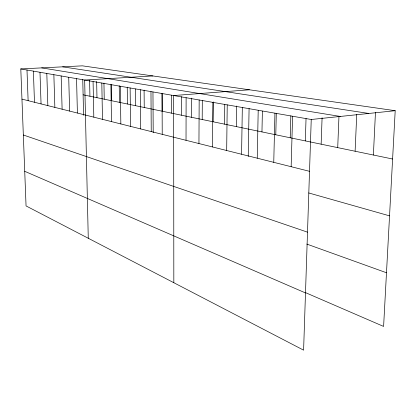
<?xml version="1.0" encoding="UTF-8"?>
<svg xmlns="http://www.w3.org/2000/svg" width="416" height="416" viewBox="0 0 416 416"><rect width="100%" height="100%" fill="white"/><g stroke="black" fill="none" stroke-linecap="round" stroke-linejoin="round"><path stroke-width="0.62" d="M181.47 115.216L181.49 96.673M186.025 140.312L186.113 97.713M191.641 117.328L191.708 98.145M198.942 143.556L199.17 99.986M202.197 119.517L202.311 100.324M212.477 146.952L212.862 102.367M213.153 121.789L213.33 101.93M224.546 124.15L224.775 104.255M226.673 150.514L227.23 104.868M236.392 126.61L236.688 106.018M241.576 154.258L242.325 107.494M248.238 156.442L249.085 108.508M257.254 158.194L258.206 110.261M261.96 131.914L262.392 111.166M273.754 162.334L274.94 113.173M275.782 134.779L276.297 113.604M290.222 137.774L290.836 115.825M291.153 166.702L292.588 116.246M305.328 140.91L306.041 118.498M20.8 68.931L311.236 119.491L303.602 350.158L26.057 205.93L20.8 68.931L82.43 65.842L395.2 110.698L383.604 326.43L305.219 292.51M321.142 144.191L322.088 117.728M337.719 147.628L338.972 116.189M355.113 151.237L356.746 114.312M373.381 155.028L375.466 112.419M311.236 119.491L395.2 110.698M249.413 89.788L173.644 95.54L173.831 282.719M152.859 75.946L84.661 80.049L88.27 238.259M62.665 66.836L368.831 113.459M41.72 67.881L340.314 116.449M83.106 94.812L392.605 159.011M21.96 99.122L309.52 171.314M308.703 192.951L389.548 215.857M23.338 135.002L307.507 232.159M306.821 244.083L386.49 272.756M24.731 171.309L305.495 292.937M33.384 71.12L34.481 102.268M26.993 70.008L28.122 100.672M39.983 72.27L41.054 103.917M46.81 73.46L47.84 105.622M53.862 74.688L54.855 107.38M61.162 75.956L62.114 109.205M68.718 77.272L69.623 111.088M76.549 78.634L77.402 113.043M82.742 79.362L83.58 115.289M93.075 81.515L93.818 117.161M89.591 80.252L89.934 96.226M101.811 83.034L102.487 119.34M96.652 81.468L96.975 97.687M103.948 83.075L104.239 99.195M111.467 84.718L111.727 100.75M110.885 84.614L111.493 121.602M120.312 86.258L120.843 123.947M119.226 85.764L119.465 102.352M127.239 87.152L127.452 104.01M135.528 88.936L135.704 105.721M130.125 87.963L130.572 126.391M140.332 89.742L140.691 128.929M144.092 90.116L144.238 107.494M152.958 91.993L153.208 132.662M150.972 91.593L151.237 131.576M162.131 93.283L162.198 111.218M162.063 93.522L162.224 134.337M171.636 95.269L171.662 113.183"/></g></svg>
